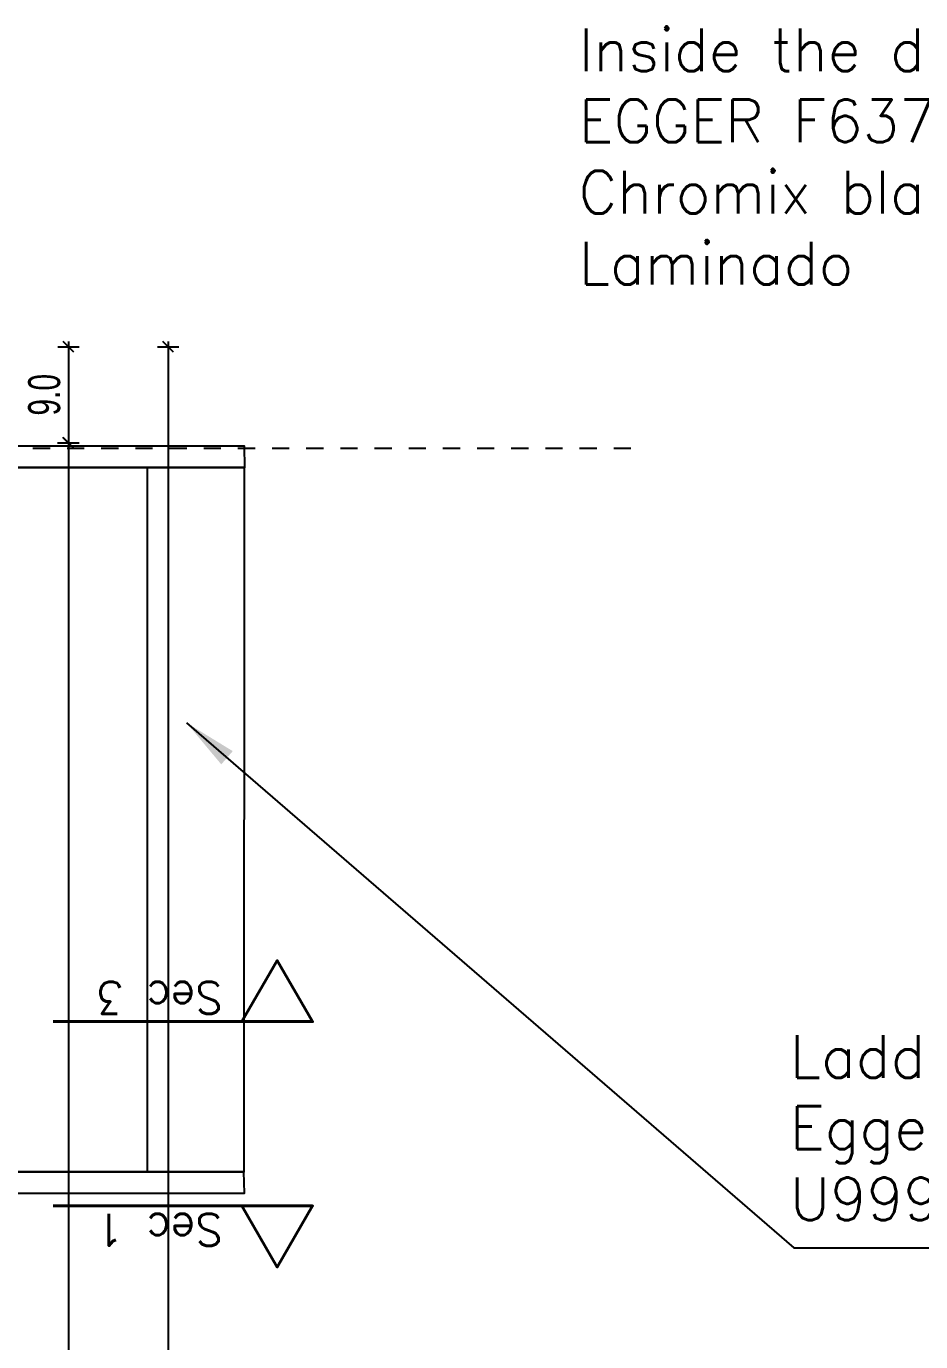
# Model space of a CAD drawing. Header units: millimetres. Extents: x 6676 to 14342, y 3639 to 5293.
# Drawn here: x 7483 to 7566.7, y 4816.8 to 4940 of the extents above; entities that cross this region are included whole.
import ezdxf

# ---------------------------------------------------------------- set-up
doc = ezdxf.new("R2010")
doc.units = ezdxf.units.MM
doc.linetypes.add('HIDDEN', pattern=[0.16, 0.08, -0.08])
doc.layers.get('DEFPOINTS').update_dxf_attribs({"color": 254})
doc.layers.add('1 - bed panels', color=170, linetype='Continuous', lineweight=9)
doc.layers.add('A-dim-work', color=8, linetype='Continuous')
doc.layers.add('A-FURN', color=8, linetype='Continuous')
doc.styles.add('ENGLISH', font='romans.shx', dxfattribs={"height": 2})
doc.styles.add('hebtovna', font='hebtovna', dxfattribs={"width": 0.7})
doc.styles.get("Standard").update_dxf_attribs({"font": 'arial.ttf'})
doc.dimstyles.new('Copy of gl-D10', dxfattribs={"dimtxt": 2, "dimasz": 1, "dimexe": 1, "dimexo": 1, "dimgap": 1, "dimtad": 0, "dimdec": 1, "dimzin": 0, "dimdsep": 46, "dimtxsty": 'hebtovna', "dimblk": 'OBLIQUE', "dimblk1": 'OBLIQUE', "dimblk2": 'OBLIQUE', "dimcen": 0, "dimdle": 0.5, "dimclrd": 256, "dimclre": 256, "dimclrt": 256, "dimadec": 0, "dimazin": 0, "dimtfac": 0.05, "dimtdec": 1, "dimtix": 1, "dimtmove": 2, "dimatfit": 0, "dimfxl": 1, "dimfxlon": 1, "dimtvp": 0.75, "dimtolj": 1, "dimtzin": 0, "dimarcsym": 0})
doc.dimstyles.new('D-50', dxfattribs={"dimtxt": 11, "dimasz": 0.5, "dimexe": 0.2, "dimexo": 0, "dimgap": 0.8, "dimtad": 0, "dimdec": 0, "dimdsep": 46, "dimtxsty": 'Standard', "dimblk": 'ar11', "dimcen": 20, "dimdle": 0.1, "dimse1": 1, "dimse2": 1, "dimclrt": 2, "dimadec": 0, "dimazin": 0, "dimtfac": 1, "dimtdec": 0, "dimtix": 1, "dimtmove": 2, "dimatfit": 3, "dimfxl": 1, "dimtvp": 1, "dimtolj": 1, "dimlwd": -1, "dimlwe": -1, "dimarcsym": 0})

# ---------------------------------------------------------------- blocks, each defined once
blk = doc.blocks.new('_Oblique')
at = {"color": 0, "linetype": 'ByBlock', "lineweight": -2}
blk.add_line((-0.5, -0.5), (0.5, 0.5), dxfattribs=at)
blk = doc.blocks.new('*D175')
at = {"layer": 'A-dim-work', "color": 6, "lineweight": -2, "ltscale": 20, "transparency": 16777216}
for p, q in [((7486.92, 4910.48), (7486.92, 4900.48)), ((7485.92, 4909.98), (7487.92, 4909.98)), ((7485.92, 4900.98), (7487.92, 4900.98))]:
    blk.add_line(p, q, dxfattribs=at)
at = {"layer": 'DEFPOINTS', "color": 0, "ltscale": 20, "transparency": 16777216}
for p in [(7473.41, 4909.98), (7473.41, 4900.98), (7486.92, 4900.98)]:
    blk.add_point(p, dxfattribs=at)
at = {"layer": 'A-dim-work', "color": 6, "lineweight": -2, "ltscale": 20, "transparency": 16777216}
for p, rotation in [((7486.92, 4909.98), 90), ((7486.92, 4900.98), 270)]:
    blk.add_blockref('_Oblique', p, dxfattribs=dict(at, rotation=rotation))
at = {"layer": 'A-dim-work', "color": 6, "lineweight": 40, "ltscale": 20, "transparency": 16777216, "insert": (7484.67, 4905.48), "char_height": 3, "attachment_point": 5, "rotation": 90, "style": 'hebtovna'}
blk.add_mtext('\\A1;9.0', dxfattribs=at)
blk = doc.blocks.new('*D248')
at = {"layer": 'A-dim-work', "color": 6, "lineweight": -2, "transparency": 16777216}
for p, q in [((124.51, 220), (126.51, 220)), ((125.51, 220.5), (125.51, 8.5)), ((124.51, 9), (126.51, 9))]:
    blk.add_line(p, q, dxfattribs=at)
at = {"layer": 'DEFPOINTS', "color": 0, "transparency": 16777216}
for p in [(112, 220), (112, 9), (125.51, 9)]:
    blk.add_point(p, dxfattribs=at)
at = {"layer": 'A-dim-work', "color": 6, "lineweight": -2, "transparency": 16777216}
for p, rotation in [((125.51, 220), 90), ((125.51, 9), 270)]:
    blk.add_blockref('_Oblique', p, dxfattribs=dict(at, rotation=rotation))
at = {"layer": 'A-dim-work', "color": 6, "transparency": 16777216, "insert": (123.26, 114.5), "char_height": 3, "attachment_point": 5, "rotation": 90, "style": 'hebtovna'}
blk.add_mtext('\\A1;211.0', dxfattribs=at)
blk = doc.blocks.new('*D250')
at = {"layer": 'A-dim-work', "color": 6, "lineweight": -2, "transparency": 16777216}
for p, q in [((134.85, 229.5), (134.85, -0.5)), ((133.85, 229), (135.85, 229)), ((133.85, 0), (135.85, 0))]:
    blk.add_line(p, q, dxfattribs=at)
at = {"layer": 'DEFPOINTS', "color": 0, "transparency": 16777216}
for p in [(112, 229), (112, 0), (134.85, 0)]:
    blk.add_point(p, dxfattribs=at)
at = {"layer": 'A-dim-work', "color": 6, "lineweight": -2, "transparency": 16777216}
for p, rotation in [((134.85, 229), 90), ((134.85, 0), 270)]:
    blk.add_blockref('_Oblique', p, dxfattribs=dict(at, rotation=rotation))
at = {"layer": 'A-dim-work', "color": 6, "transparency": 16777216, "insert": (132.6, 114.5), "char_height": 3, "attachment_point": 5, "rotation": 90, "style": 'hebtovna'}
blk.add_mtext('\\A1;229.0', dxfattribs=at)
blk = doc.blocks.new('det2')
at = {"layer": '1 - bed panels', "true_color": 0xc2c2c2}
h = blk.add_hatch(dxfattribs=at)
h.set_pattern_fill('LINE', color=9, scale=1.575, angle=-90)
h.set_pattern_definition([(270, (-7406.43, -5143.807), (5.000625, -2e-15), [])])
edge = h.paths.add_edge_path()
edge.add_arc((3.66, 8.761), 9.495, 98.1319, 262.4282)
edge.add_line((2.409, -0.651), (2.317, 18.161))
edge = h.paths.add_edge_path()
edge.add_arc((-158.699, -60.602), 2, 360, 360.1896)
edge.add_line((-156.699, -60.595), (-156.699, -60.602))
blk = doc.blocks.new('st2')
at = {"layer": 'A-dim-work'}
for points in [[(0.05, 68), (30.05, 68), (30, 70), (0.05, 70), (0.05, 68)], [(0, 0), (30, 0), (29.95, 2), (0, 2), (0, 0)]]:
    blk.add_lwpolyline(points, dxfattribs=at)
for points in [[(30, 68), (0, 68), (-0.02, 2), (29.98, 2)], [(20.91, 2), (0, 2), (0, 68), (20.91, 68)]]:
    blk.add_lwpolyline(points, close=True, dxfattribs=at)
blk = doc.blocks.new('ar11')
for p, q in [((0, 14.887), (0, -14.887)), ((-4.243, -4.243), (4.243, 4.243)), ((-12.405, 0), (12.405, 0))]:
    blk.add_line(p, q)
blk = doc.blocks.new('bed')
at = {"layer": 'A-dim-work'}
for base, p1, p2, picture, middle in [((134.85, 0), (112, 229), (112, 0), '*D250', (132.6, 114.5)), ((125.51, 9), (112, 220), (112, 9), '*D248', (123.26, 114.5))]:
    dim = blk.add_linear_dim(base=base, p1=p1, p2=p2, angle=90, dimstyle='Copy of gl-D10', override={"dimtxt": 3, "dimclrd": 6, "dimclre": 6, "dimclrt": 6}, dxfattribs=at)
    dim.commit()
    dim.dimension.update_dxf_attribs({"geometry": picture, "text_midpoint": middle})

msp = doc.modelspace()

# ---------------------------------------------------------------- linework, layer by layer
at = {"layer": 'A-dim-work', "color": 6, "lineweight": 40, "ltscale": 20}
for points in [[(7506.482, 4846.755), (7503.176, 4846.755), (7506.482, 4852.481), (7509.789, 4846.755)], [(7506.482, 4829.495), (7503.176, 4829.495), (7506.482, 4823.768), (7509.789, 4829.495)]]:
    msp.add_lwpolyline(points, close=True, dxfattribs=at)
for points in [[(7509.789, 4846.755), (7485.507, 4846.755)], [(7509.789, 4829.495), (7485.507, 4829.495)]]:
    msp.add_lwpolyline(points, dxfattribs=at)
at = {"layer": 'A-FURN', "linetype": 'HIDDEN', "ltscale": 20}
msp.add_lwpolyline([(7474.005, 4900.478), (7541.205, 4900.478)], dxfattribs=at)

# ---------------------------------------------------------------- block references
at = {"layer": 'A-dim-work'}
for name, p in [('bed', (7361.405, 4680.978)), ('st2', (7473.402, 4830.678))]:
    msp.add_blockref(name, p, dxfattribs=at)
at = {"layer": 'A-dim-work', "xscale": 10, "yscale": 10, "zscale": 10}
msp.add_blockref('det2', (8242.848, 4669.852), dxfattribs=at)

# ---------------------------------------------------------------- texts
at = {"layer": 'A-dim-work', "color": 6, "lineweight": 40, "ltscale": 20, "char_height": 4, "attachment_point": 7, "style": 'ENGLISH'}
for s, width, gutter_width, heights, insert in [('Inside the drawer\\PEGGER{\\Fromans|c204; }F637 ST16{\\Fromans|c204; }Chromix blanco\\~Imitation Laminado{\\Fromans|c204; }', 74.31914, 0.5, [0], (7534.725, 4915.801)), ('Ladder finish Egger Black\\PU999 ST2', 55.23881, 1, [28.076], (7554.497, 4828.157))]:
    msp.add_mtext_dynamic_manual_height_columns(s, width=width, gutter_width=gutter_width, heights=heights, dxfattribs=dict(at, insert=insert))
at = {"layer": 'A-dim-work', "color": 6, "lineweight": 40, "ltscale": 20, "char_height": 3, "rotation": 180, "style": 'ENGLISH'}
for s, insert, attachment_point in [('Sec 3', (7501.38, 4850.489), 7), ('Sec 1', (7501.38, 4825.76), 1)]:
    msp.add_mtext_dynamic_manual_height_columns(s, width=19.34789, gutter_width=1, heights=[5.044], dxfattribs=dict(at, insert=insert, attachment_point=attachment_point))

# ---------------------------------------------------------------- dimensions: what is measured, and where the dimension line sits
at = {"layer": 'A-dim-work', "color": 6, "lineweight": 40, "ltscale": 20}
dim = msp.add_linear_dim(base=(7486.916, 4900.978), p1=(7473.405, 4909.978), p2=(7473.405, 4900.978), angle=90, dimstyle='Copy of gl-D10', override={"dimtxt": 3, "dimclrd": 6, "dimclre": 6, "dimclrt": 6}, dxfattribs=at)
dim.commit()
dim.dimension.update_dxf_attribs({"geometry": '*D175', "text_midpoint": (7484.666, 4905.478)})

# ---------------------------------------------------------------- leaders
msp.add_leader([(7497.993, 4874.745), (7554.85, 4825.582), (7610.519, 4825.582)], dimstyle='D-50', override={"dimasz": 5, "dimfxl": 1.25, "dimfxlon": 1}, dxfattribs=at)

doc.saveas('drawing.dxf')
